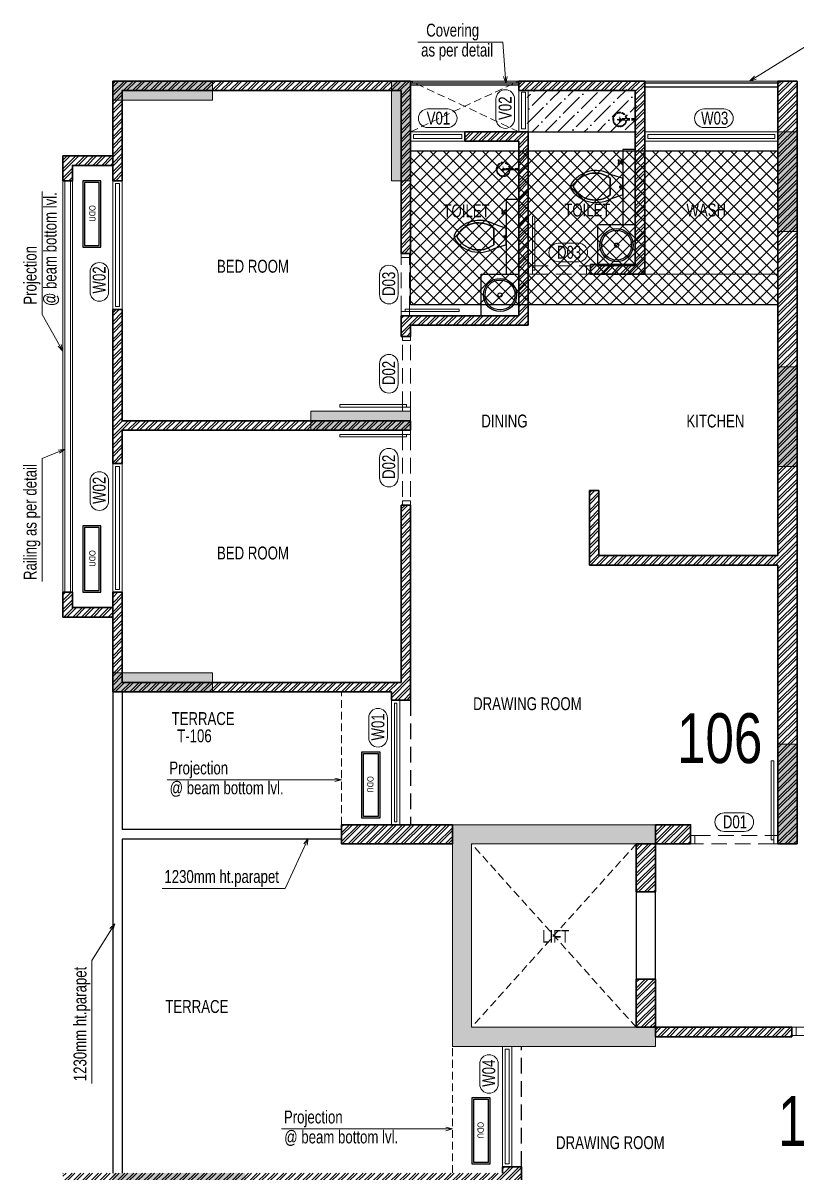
# Model space of a CAD drawing. Header units: inches. Extents: x 853900 to 962947, y 469960 to 560972.
# Drawn here: x 856192 to 865501, y 547128 to 560972 of the extents above; entities that cross this region are included whole.
import ezdxf
from ezdxf.enums import TextEntityAlignment as Align

# ---------------------------------------------------------------- set-up
doc = ezdxf.new("R2010")
doc.units = ezdxf.units.IN
doc.header["$LTSCALE"] = 750
doc.linetypes.add('HIDDEN', pattern=[0.375, 0.25, -0.125])
doc.linetypes.add('HIDDEN2', pattern=[0.1875, 0.125, -0.0625])
doc.layers.get('0').update_dxf_attribs({"color": 8})
for name, color, linetype in [('a-Text-Room-HM', 8, 'Continuous'), ('ELE-02-MSA', 8, 'Continuous'), ('HATCH-SUNK 300MM-MSA', 253, 'Continuous'), ('P.FIXTURE', 8, 'Continuous'), ('R.C.C HATCH-MSA', 253, 'Continuous')]:
    doc.layers.add(name, color=color, linetype=linetype)
for name, color, linetype, lineweight in [('COLUMN', 8, 'Continuous', 13), ('DOOR NO-MSA', 8, 'Continuous', 9), ('DOOR-MSA', 8, 'Continuous', 13), ('DOTTED LINE-MSA', 8, 'HIDDEN2', 13), ('ELE-01-MSA', 8, 'Continuous', 30), ('ELE-03-MSA', 8, 'Continuous', 18), ('ELE-04-MSA', 8, 'Continuous', 15), ('TEXT DETAIL-MSA', 8, 'Continuous', 13), ('TEXT ROOM NAME-MSA', 8, 'Continuous', 13), ('WALL HATCH-MSA', 253, 'Continuous', 9), ('WALL-MSA', 8, 'Continuous', 30), ('WINDOE NO-MAS', 8, 'Continuous', 9), ('WINDOW-MSA', 8, 'Continuous', 13)]:
    doc.layers.add(name, color=color, linetype=linetype, lineweight=lineweight)
doc.styles.add('125', font='swisscl.ttf', dxfattribs={"height": 125})
doc.styles.add('ARIAL', font='swisscl.ttf')
doc.styles.add('Arial Narrow', font='swisscl.ttf', dxfattribs={"height": 150})
doc.styles.add('Arial-Reg', font='swisscl.ttf', dxfattribs={"height": 155})
doc.styles.add('Arial-Reg+0.8Sc', font='swisscl.ttf')
doc.styles.add('MtXpl_Swis721_LtCn_B', font='swisscl.ttf')
doc.dimstyles.new('100 K.T', dxfattribs={"dimtxt": 360, "dimasz": 80, "dimexe": 0.18, "dimexo": 0.0625, "dimgap": 1, "dimtad": 1, "dimdec": 0, "dimzin": 0, "dimdsep": 46, "dimtxsty": 'ARIAL', "dimblk": 'DOT', "dimcen": 0.09, "dimse1": 1, "dimse2": 1, "dimclrd": 50, "dimclrt": 256, "dimadec": 0, "dimazin": 0, "dimtfac": 1, "dimtdec": 0, "dimtofl": 0, "dimtmove": 1, "dimatfit": 0, "dimfxl": 1, "dimtolj": 1, "dimtzin": 0, "dimlwd": -1, "dimarcsym": 0})
pattern_1 = [(45, (-826309.495, -504339.46), (-53.0330086, 53.0330086), []), (45, (-826274.14, -504339.46), (-53.0330086, 53.0330086), [])]

# ---------------------------------------------------------------- blocks, each defined once
blk = doc.blocks.new('A$C59c041b7')
at = {"layer": 'HATCH-SUNK 300MM-MSA', "transparency": 33554559}
h = blk.add_hatch(dxfattribs=at)
h.set_pattern_fill('ANSI36', color=256, scale=35)
h.set_pattern_definition([(45, (-826309.5, -563203.96), (58.932931, 216.087413), [277.8125, -55.5625, 0, -55.5625])])
h.paths.add_polyline_path([(4983, -610), (6300, -610), (6300, -100), (4983, -100)])
h = blk.add_hatch(dxfattribs=at)
h.set_pattern_fill('ANSI37', color=256, scale=35)
h.paths.add_polyline_path([(8000, -2695), (3583, -2695), (3583, -840), (8000, -840)])
blk.add_line((4983, -610), (6300, -610), dxfattribs=at)
blk.add_lwpolyline([(8000, -2695), (3583, -2695), (3583, -840), (8000, -840)], close=True, dxfattribs=at)
blk = doc.blocks.new('A$C16cd5f5f')
at = {"layer": 'WINDOW-MSA', "ltscale": 5000}
for points in [[(50, 50), (50, 850), (80, 850), (80, 50)], [(0, 0), (50, 0), (50, 100), (0, 100)], [(900, 0), (850, 0), (850, 100), (900, 100)]]:
    blk.add_lwpolyline(points, close=True, dxfattribs=at)
at = {"layer": 'WINDOW-MSA', "linetype": 'HIDDEN', "elevation": 0}
blk.add_lwpolyline([(50, 100), (850, 100)], dxfattribs=at)
at = {"layer": 'WINDOW-MSA', "linetype": 'HIDDEN'}
blk.add_lwpolyline([(50, 0), (850, 0)], dxfattribs=at)
blk = doc.blocks.new('A$Ca69f7aba')
at = {"layer": 'WINDOW-MSA', "ltscale": 5000}
for points in [[(-750, 0), (-700, 0), (-700, -100), (-750, -100)], [(0, 0), (-50, 0), (-50, -100), (0, -100)], [(-50, -50), (-50, -700), (-80, -700), (-80, -50)]]:
    blk.add_lwpolyline(points, close=True, dxfattribs=at)
at = {"layer": 'WINDOW-MSA', "linetype": 'HIDDEN'}
blk.add_lwpolyline([(-50, 0), (-700, 0)], dxfattribs=at)
at = {"layer": 'WINDOW-MSA', "linetype": 'HIDDEN', "elevation": 0}
blk.add_lwpolyline([(-50, -100), (-700, -100)], dxfattribs=at)
blk = doc.blocks.new('A$C0454f6c0')
at = {"layer": 'WINDOW-MSA', "ltscale": 5000}
for points in [[(0, 1050), (0, 1000), (-100, 1000), (-100, 1050)], [(0, 0), (0, 50), (-100, 50), (-100, 0)]]:
    blk.add_lwpolyline(points, close=True, dxfattribs=at)
at = {"layer": 'WINDOW-MSA', "linetype": 'HIDDEN'}
for points in [[(-100, 1000), (-100, 50)], [(0, 50), (0, 1000)]]:
    blk.add_lwpolyline(points, dxfattribs=at)
at = {"layer": 'WINDOW-MSA', "ltscale": 5000, "elevation": 0}
blk.add_lwpolyline([(-50, 50), (-1000, 50), (-1000, 80), (-50, 80)], close=True, dxfattribs=at)
blk = doc.blocks.new('A$Cbea8c011')
at = {"layer": 'ELE-02-MSA', "elevation": 0}
for points in [[(400, -108), (-400, -108), (-400, 108), (400, 108)], [(380, -88), (-380, -88), (-380, 88), (380, 88)]]:
    blk.add_lwpolyline(points, close=True, dxfattribs=at)
at = {"layer": 'TEXT DETAIL-MSA', "style": 'Arial Narrow'}
blk.add_text('ODU', height=75, dxfattribs=at).set_placement((-106, -42, 0))
blk = doc.blocks.new('SHOWE')
at = {"linetype": 'HIDDEN', "ltscale": 0.2}
for p, q in [((3964261, -1171718), (3964261, -1171675)), ((3964261, -1171675), (3964263, -1171675)), ((3964261, -1171718), (3964263, -1171718)), ((3964264, -1171676), (3964264, -1171716)), ((3964269, -1171681), (3964269, -1171696)), ((3964269, -1171689), (3964438, -1171689)), ((3964269, -1171712), (3964269, -1171696)), ((3964269, -1171704), (3964438, -1171704)), ((3964479, -1171696), (3964416, -1171696)), ((3964447, -1171665), (3964447, -1171728))]:
    blk.add_line(p, q, dxfattribs=at)
for radius in [12.5, 10.6]:
    blk.add_circle((3964447, -1171696), radius, dxfattribs=at)
for centre, radius, start, end in [((3964262, -1171676), 1.76, 358.0282, 62.0821), ((3964262, -1171716), 1.76, 297.9179, 1.9718), ((3964260, -1171685), 10.1, 28.3436, 64.2104), ((3964260, -1171707), 10.1, 295.7896, 331.6564), ((3964447, -1171696), 84.1, 185.2383, 174.7617), ((3964447, -1171696), 81.4, 185.4105, 174.5895), ((3964447, -1171696), 78, 185.6496, 174.3504)]:
    blk.add_arc(centre, radius, start, end, dxfattribs=at)
blk = doc.blocks.new('t4tgg34')
for points in [[(375405, -62759), (375391, -62745), (375391, -62738), (375371, -62738), (375371, -62720), (375391, -62720), (375391, -62713), (375405, -62699), (375405, -62635), (375255, -62585, 0.412342), (374785, -62709, 0.132891), (374785, -62761, 0.412336), (375255, -62885), (375405, -62835)], [(375255, -62835, -0.475238), (374809, -62735, -0.475243), (375255, -62635)]]:
    blk.add_lwpolyline(points, format="xyb", close=True)
blk.add_lwpolyline([(375255, -62835), (375255, -62635, 0.475243), (374809, -62735, 0.475238), (375255, -62835, 0.489246)], format="xyb")
blk.add_lwpolyline([(375405, -62635), (375405, -62699), (375391, -62713), (375391, -62720), (375371, -62720), (375371, -62738), (375391, -62738), (375391, -62745), (375405, -62759), (375405, -62699), (375405, -62835)])
blk = doc.blocks.new('9')
at = {"linetype": 'Continuous'}
for p, q in [((709870, -390415), (709870, -390434)), ((709876, -390434), (709870, -390434)), ((709876, -390415), (709876, -390434))]:
    blk.add_line(p, q, dxfattribs=at)
for points in [[(709876, -390396), (709876, -390377), (709870, -390377), (709870, -390396)], [(709895, -390396), (709920, -390370), (709920, -390440), (709895, -390415)]]:
    blk.add_lwpolyline(points, dxfattribs=at)
blk.add_lwpolyline([(709895, -390415), (709870, -390415), (709870, -390396), (709895, -390396)], close=True, dxfattribs=at)
blk = doc.blocks.new('Win-Tag-03')
blk.add_lwpolyline([(-130, 120), (130, 120, -0.414214), (250, 0), (250, 0, -0.414214), (130, -120), (-130, -120, -0.414214), (-250, 0), (-250, 0, -0.414214)], format="xyb", close=True)
blk = doc.blocks.new('_Dot')
at = {"linetype": 'ByBlock', "lineweight": -2}
blk.add_line((-0.5, 0), (-1, 0), dxfattribs=at)
at = {"linetype": 'ByBlock', "const_width": 0.5}
blk.add_lwpolyline([(-0.25, 0, 1), (0.25, 0, 1)], format="xyb", close=True, dxfattribs=at)
blk = doc.blocks.new('BLOCK-G & H TYPICAL COLOUMN')
at = {"layer": 'R.C.C HATCH-MSA'}
h = blk.add_hatch(color=256, dxfattribs=at)
h.dxf.hatch_style = 1
h.paths.add_polyline_path([(172697.62, -104207.75), (172688.57, -104207.75), (172688.57, -104255), (172697.62, -104255)])
h.paths.add_polyline_path([(172327.12, -104207.75), (172336.18, -104207.75), (172336.18, -104255), (172327.12, -104255)])
h.paths.add_polyline_path([(172819.88, -104207.75), (172819.88, -104216.81), (172867.12, -104216.81), (172867.12, -104207.75)])
h.paths.add_polyline_path([(172204.87, -104207.75), (172204.87, -104216.81), (172157.62, -104216.81), (172157.62, -104207.75)])
h.paths.add_polyline_path([(172561.18, -104240.06), (172552.12, -104240.06), (172552.12, -104287.31), (172561.18, -104287.31)])
h.paths.add_polyline_path([(172463.57, -104240.06), (172472.62, -104240.06), (172472.62, -104287.31), (172463.57, -104287.31)])
h.paths.add_polyline_path([(172177.87, -104422.2), (172177.87, -104431.25), (172130.62, -104431.25), (172130.62, -104422.2)])
h.paths.add_polyline_path([(172894.12, -104422.2), (172894.12, -104431.25), (172846.88, -104431.25), (172846.88, -104422.2)])
h.paths.add_polyline_path([(172336.12, -104486.75), (172336.12, -104495.81), (172288.87, -104495.81), (172288.87, -104486.75)])
h.paths.add_polyline_path([(172202.62, -104543.75), (172202.62, -104552.81), (172155.37, -104552.81), (172155.37, -104543.75)])
h.paths.add_polyline_path([(172822.13, -104543.75), (172822.13, -104552.81), (172869.37, -104552.81), (172869.37, -104543.75)])
h.paths.add_polyline_path([(172516.9, -104495.81), (172507.85, -104495.81), (172507.85, -104448.56), (172516.9, -104448.56)])
h.paths.add_polyline_path([(172697.62, -104104.25), (172688.57, -104104.25), (172688.57, -104057.01), (172697.62, -104057.01)])
h.paths.add_polyline_path([(172327.12, -104104.25), (172336.18, -104104.25), (172336.18, -104057.01), (172327.12, -104057.01)])
h.paths.add_polyline_path([(172819.88, -104104.25), (172819.88, -104095.2), (172867.12, -104095.2), (172867.12, -104104.25)])
h.paths.add_polyline_path([(172204.87, -104104.25), (172204.87, -104095.2), (172157.62, -104095.2), (172157.62, -104104.25)])
h.paths.add_polyline_path([(172561.18, -104071.94), (172552.12, -104071.94), (172552.12, -104024.7), (172561.18, -104024.7)])
h.paths.add_polyline_path([(172463.57, -104071.94), (172472.62, -104071.94), (172472.62, -104024.7), (172463.57, -104024.7)])
h.paths.add_polyline_path([(172177.87, -103889.81), (172177.87, -103880.75), (172130.62, -103880.75), (172130.62, -103889.81)])
h.paths.add_polyline_path([(172894.12, -103889.81), (172894.12, -103880.75), (172846.88, -103880.75), (172846.88, -103889.81)])
h.paths.add_polyline_path([(172336.12, -103825.25), (172336.12, -103816.2), (172288.87, -103816.2), (172288.87, -103825.25)])
h.paths.add_polyline_path([(172202.62, -103768.25), (172202.62, -103759.2), (172155.37, -103759.2), (172155.37, -103768.25)])
h.paths.add_polyline_path([(172822.13, -103768.25), (172822.13, -103759.2), (172869.37, -103759.2), (172869.37, -103768.25)])
h.paths.add_polyline_path([(172516.9, -103816.2), (172507.85, -103816.2), (172507.85, -103863.44), (172516.9, -103863.44)])
h.paths.add_polyline_path([(172548.37, -103699.31), (172548.37, -103690.25), (172595.62, -103690.25), (172595.62, -103699.31)])
h.paths.add_polyline_path([(172476.37, -103699.31), (172476.37, -103690.25), (172429.13, -103690.25), (172429.13, -103699.31)])
h.paths.add_polyline_path([(172726.82, -103612.31), (172726.82, -103603.25), (172774.06, -103603.25), (172774.06, -103612.31)])
h.paths.add_polyline_path([(172297.93, -103612.31), (172297.93, -103603.25), (172250.69, -103603.25), (172250.69, -103612.31)])
h.paths.add_polyline_path([(172920.37, -103523.81), (172920.37, -103514.75), (172857.56, -103514.75), (172857.56, -103523.81)])
h.paths.add_polyline_path([(172104.37, -103523.81), (172104.37, -103514.75), (172167.19, -103514.75), (172167.19, -103523.81)])
h.paths.add_polyline_path([(172476.37, -103492.94), (172467.32, -103492.94), (172467.32, -103445.7), (172476.37, -103445.7)])
h.paths.add_polyline_path([(172548.37, -103492.94), (172557.43, -103492.94), (172557.43, -103445.7), (172548.37, -103445.7)])
h.paths.add_polyline_path([(172663.43, -103454.75), (172759.5, -103454.75), (172759.5, -103349.7), (172663.43, -103349.7), (172663.43, -103358.75), (172750.44, -103358.75), (172750.44, -103445.7), (172663.43, -103445.7)])
h.paths.add_polyline_path([(172361.32, -103454.75), (172265.25, -103454.75), (172265.25, -103349.7), (172361.32, -103349.7), (172361.32, -103358.75), (172274.31, -103358.75), (172274.31, -103445.7), (172361.32, -103445.7)])
h.paths.add_polyline_path([(172428.37, -103358.75), (172419.32, -103358.75), (172419.32, -103311.51), (172428.37, -103311.51)])
h.paths.add_polyline_path([(172428.37, -103132.74), (172419.32, -103132.74), (172419.32, -103179.99), (172428.37, -103179.99)])
h.paths.add_polyline_path([(172151.62, -103286.75), (172151.62, -103277.7), (172104.37, -103277.7), (172104.37, -103286.75)])
h.paths.add_polyline_path([(172245.43, -103162.74), (172245.43, -103153.68), (172198.19, -103153.68), (172198.19, -103162.74)])
h.paths.add_polyline_path([(172428.37, -103021.25), (172419.32, -103021.25), (172419.32, -103068.5), (172428.37, -103068.5)])
h.paths.add_polyline_path([(172245.43, -102997.25), (172236.37, -102997.25), (172236.37, -103044.5), (172245.43, -103044.5)])
h.paths.add_polyline_path([(172104.37, -102997.25), (172104.37, -103006.31), (172151.62, -103006.31), (172151.62, -102997.25)])
h.paths.add_polyline_path([(172596.37, -103358.75), (172605.43, -103358.75), (172605.43, -103311.51), (172596.37, -103311.51)])
h.paths.add_polyline_path([(172596.37, -103132.74), (172605.43, -103132.74), (172605.43, -103179.99), (172596.37, -103179.99)])
h.paths.add_polyline_path([(172873.13, -103286.75), (172873.13, -103277.7), (172920.37, -103277.7), (172920.37, -103286.75)])
h.paths.add_polyline_path([(172779.32, -103162.74), (172779.32, -103153.68), (172826.56, -103153.68), (172826.56, -103162.74)])
h.paths.add_polyline_path([(172596.37, -103021.25), (172605.43, -103021.25), (172605.43, -103068.5), (172596.37, -103068.5)])
h.paths.add_polyline_path([(172779.32, -102997.25), (172788.37, -102997.25), (172788.37, -103044.5), (172779.32, -103044.5)])
h.paths.add_polyline_path([(172920.37, -102997.25), (172920.37, -103006.31), (172873.13, -103006.31), (172873.13, -102997.25)])
h.paths.add_polyline_path([(172548.37, -104612.7), (172548.37, -104621.75), (172595.62, -104621.75), (172595.62, -104612.7)])
h.paths.add_polyline_path([(172476.37, -104612.7), (172476.37, -104621.75), (172429.13, -104621.75), (172429.13, -104612.7)])
h.paths.add_polyline_path([(172297.93, -104699.7), (172297.93, -104708.75), (172250.69, -104708.75), (172250.69, -104699.7)])
h.paths.add_polyline_path([(172104.37, -104788.2), (172104.37, -104797.25), (172167.19, -104797.25), (172167.19, -104788.2)])
h.paths.add_polyline_path([(172726.82, -104699.7), (172726.82, -104708.75), (172774.06, -104708.75), (172774.06, -104699.7)])
h.paths.add_polyline_path([(172920.37, -104788.2), (172920.37, -104797.25), (172857.56, -104797.25), (172857.56, -104788.2)])
h.paths.add_polyline_path([(172476.37, -104819.06), (172467.32, -104819.06), (172467.32, -104866.31), (172476.37, -104866.31)])
h.paths.add_polyline_path([(172548.37, -104819.06), (172557.43, -104819.06), (172557.43, -104866.31), (172548.37, -104866.31)])
h.paths.add_polyline_path([(172663.43, -104857.25), (172759.5, -104857.25), (172759.5, -104962.31), (172663.43, -104962.31), (172663.43, -104953.25), (172750.44, -104953.25), (172750.44, -104866.31), (172663.43, -104866.31)])
h.paths.add_polyline_path([(172361.32, -104857.25), (172265.25, -104857.25), (172265.25, -104962.31), (172361.32, -104962.31), (172361.32, -104953.25), (172274.31, -104953.25), (172274.31, -104866.31), (172361.32, -104866.31)])
h.paths.add_polyline_path([(172428.37, -104953.25), (172419.32, -104953.25), (172419.32, -105000.5), (172428.37, -105000.5)])
h.paths.add_polyline_path([(172428.37, -105178.31), (172419.32, -105178.31), (172419.32, -105131.06), (172428.37, -105131.06)])
h.paths.add_polyline_path([(172151.62, -105025.25), (172151.62, -105034.31), (172104.37, -105034.31), (172104.37, -105025.25)])
h.paths.add_polyline_path([(172245.43, -105072.5), (172236.37, -105072.5), (172236.37, -105025.25), (172245.43, -105025.25)])
h.paths.add_polyline_path([(172428.37, -105290.75), (172419.32, -105290.75), (172419.32, -105243.51), (172428.37, -105243.51)])
h.paths.add_polyline_path([(172245.43, -105314.75), (172236.37, -105314.75), (172236.37, -105267.51), (172245.43, -105267.51)])
h.paths.add_polyline_path([(172104.37, -105277.35), (172113.43, -105277.35), (172113.43, -105314.75), (172104.37, -105314.75)])
h.paths.add_polyline_path([(172596.37, -104953.25), (172605.43, -104953.25), (172605.43, -105000.5), (172596.37, -105000.5)])
h.paths.add_polyline_path([(172596.37, -105178.31), (172605.43, -105178.31), (172605.43, -105131.06), (172596.37, -105131.06)])
h.paths.add_polyline_path([(172873.13, -105025.25), (172873.13, -105034.31), (172920.37, -105034.31), (172920.37, -105025.25)])
h.paths.add_polyline_path([(172788.37, -105025.25), (172779.32, -105025.25), (172779.32, -105072.5), (172788.37, -105072.5)])
h.paths.add_polyline_path([(172596.37, -105290.75), (172605.43, -105290.75), (172605.43, -105243.51), (172596.37, -105243.51)])
h.paths.add_polyline_path([(172779.32, -105314.75), (172788.37, -105314.75), (172788.37, -105267.51), (172779.32, -105267.51)])
h.paths.add_polyline_path([(172911.32, -105314.75), (172920.37, -105314.75), (172920.37, -105277.35), (172911.32, -105277.35)])
h.paths.add_polyline_path([(172688.63, -104486.75), (172688.63, -104495.81), (172735.87, -104495.81), (172735.87, -104486.75)])
h.paths.add_polyline_path([(172688.63, -103825.25), (172688.63, -103816.2), (172735.87, -103816.2), (172735.87, -103825.25)])
at = {"layer": 'COLUMN'}
for points in [[(172104.37, -102997.25), (172104.37, -103006.31), (172151.62, -103006.31), (172151.62, -102997.25)], [(172245.43, -102997.25), (172236.37, -102997.25), (172236.37, -103044.5), (172245.43, -103044.5)], [(172428.37, -103021.25), (172419.32, -103021.25), (172419.32, -103068.5), (172428.37, -103068.5)], [(172428.37, -103132.74), (172419.32, -103132.74), (172419.32, -103179.99), (172428.37, -103179.99)], [(172245.43, -103162.74), (172245.43, -103153.68), (172198.19, -103153.68), (172198.19, -103162.74)], [(172151.62, -103286.75), (172151.62, -103277.7), (172104.37, -103277.7), (172104.37, -103286.75)], [(172428.37, -103358.75), (172419.32, -103358.75), (172419.32, -103311.51), (172428.37, -103311.51)], [(172361.32, -103454.75), (172265.25, -103454.75), (172265.25, -103349.7), (172361.32, -103349.7), (172361.32, -103358.75), (172274.31, -103358.75), (172274.31, -103445.7), (172361.32, -103445.7)]]:
    blk.add_lwpolyline(points, close=True, dxfattribs=at)
blk = doc.blocks.new('A$C725dc162')
at = {"layer": 'a-Text-Room-HM', "style": 'Arial-Reg'}
for s, p in [('106', (-5940, -8210)), ('105', (-4725, -12819))]:
    blk.add_text(s, height=600, dxfattribs=at).set_placement(p)
blk = doc.blocks.new('A$Ca663e582')
at = {"layer": 'WALL HATCH-MSA'}
h = blk.add_hatch(dxfattribs=at)
h.set_pattern_fill('ANSI32', color=256, scale=200)
h.set_pattern_definition(pattern_1)
h.paths.add_polyline_path([(3468, 56790), (3583, 56790), (3583, 58865), (0, 58865), (0, 57665), (115, 57665), (115, 58750), (3468, 58750)])
h = blk.add_hatch(dxfattribs=at)
h.set_pattern_fill('ANSI32', color=256, scale=200)
h.set_pattern_definition([(45, (-826294.495, -504339.46), (-53.0330086, 53.0330086), []), (45, (-826259.14, -504339.46), (-53.0330086, 53.0330086), [])])
h.paths.add_polyline_path([(6285, 56655), (5748, 56655), (5748, 56540), (6400, 56540), (6400, 58865), (4883, 58865), (4883, 58750), (6285, 58750)])
h = blk.add_hatch(dxfattribs=at)
h.set_pattern_fill('ANSI32', color=256, scale=200)
h.set_pattern_definition([(45, (6832.65, 49800.075), (-53.033, 53.033), []), (45, (6868.004, 49800.075), (-53.033, 53.033), [])])
h.paths.add_polyline_path([(6526, 49912), (6526, 49682), (6950, 49682), (6950, 49912)])
h.paths.add_polyline_path([(8000, 49682), (8230, 49682), (8230, 58865), (8000, 58865), (8000, 53152), (5848, 53152), (5848, 53937), (5733, 53937), (5733, 53037), (8000, 53037)])
h = blk.add_hatch(dxfattribs=at)
h.set_pattern_fill('ANSI32', color=256, scale=200)
h.set_pattern_definition(pattern_1)
h.paths.add_polyline_path([(4233, 58255), (4233, 58140), (4883, 58140), (4883, 56040), (3468, 56040), (3468, 55791), (3583, 55791), (3583, 55925), (4998, 55925), (4998, 58255)])
h = blk.add_hatch(dxfattribs=at)
h.set_pattern_fill('ANSI32', color=256, scale=200)
h.set_pattern_definition(pattern_1)
h.paths.add_polyline_path([(0, 57850), (0, 57965), (-600, 57965), (-600, 57665), (-485, 57665), (-485, 57850)])
h = blk.add_hatch(dxfattribs=at)
h.set_pattern_fill('ANSI32', color=256, scale=200)
h.set_pattern_definition(pattern_1)
h.paths.add_polyline_path([(115, 54776), (115, 56115), (0, 56115), (0, 54261), (115, 54261), (115, 54661), (3583, 54661), (3583, 54776)])
h = blk.add_hatch(dxfattribs=at)
h.set_pattern_fill('ANSI32', color=256, scale=200)
h.set_pattern_definition([(45, (3493.73, 49803.88), (-53.033, 53.033), []), (45, (3529.09, 49803.88), (-53.033, 53.033), [])])
h.paths.add_polyline_path([(2753, 49912), (2753, 49682), (4086, 49682), (4086, 49912)])
h.paths.add_polyline_path([(3353, 51511), (3353, 51412), (3583, 51412), (3583, 53761), (3468, 53761), (3468, 51626), (115, 51626), (115, 52711), (0, 52711), (0, 51511)])
h = blk.add_hatch(dxfattribs=at)
h.set_pattern_fill('ANSI32', color=256, scale=200)
h.set_pattern_definition(pattern_1)
h.paths.add_polyline_path([(-485, 52526), (-485, 52711), (-600, 52711), (-600, 52411), (0, 52411), (0, 52526)])
h = blk.add_hatch(dxfattribs=at)
h.set_pattern_fill('ANSI32', color=256, scale=200)
h.set_pattern_definition(pattern_1)
h.paths.add_polyline_path([(6526, 49682), (6296, 49682), (6296, 49103), (6526, 49103)])
h = blk.add_hatch(dxfattribs=at)
h.set_pattern_fill('ANSI32', color=256, scale=200)
h.set_pattern_definition(pattern_1)
h.paths.add_polyline_path([(6526, 47474), (6526, 48053), (6296, 48053), (6296, 47474)])
h = blk.add_hatch(dxfattribs=at)
h.set_pattern_fill('ANSI32', color=256, scale=200)
h.set_pattern_definition([(45, (7457.356, 47403.3), (-53.033, 53.033), []), (45, (7492.71, 47403.3), (-53.033, 53.033), [])])
h.paths.add_polyline_path([(6526, 47474), (6526, 47359), (8169, 47359), (8169, 47474)], flags=17)
h.paths.add_polyline_path([(5816, 41262), (5816, 41147), (8419, 41147), (8419, 38063), (5886, 38063), (5886, 37948), (9198, 37948), (9198, 38063), (8534, 38063), (8534, 41032), (9449, 41032), (9449, 42662), (8459, 42662), (8459, 43159), (9449, 43159), (9449, 43274), (8459, 43274), (8459, 44024), (9449, 44024), (9449, 47474), (9219, 47474), (9219, 47359), (9334, 47359), (9334, 44139), (7086, 44139), (7086, 42012), (7201, 42012), (7201, 42547), (7694, 42547), (7694, 42662), (7201, 42662), (7201, 44024), (8344, 44024), (8344, 42547), (9334, 42547), (9334, 41262)])
h = blk.add_hatch(dxfattribs=at)
h.set_pattern_fill('ANSI32', color=256, scale=200)
h.set_pattern_definition(pattern_1)
h.paths.add_polyline_path([(115, 45605), (4801, 45605), (4801, 44920), (4916, 44920), (4916, 45794), (4686, 45794), (4686, 45720), (-600, 45720), (-600, 45490), (0, 45490), (0, 45290), (115, 45290)])
at = {"layer": 'DOTTED LINE-MSA'}
for p, q in [((4883, 58255), (3583, 58865)), ((3583, 58255), (4883, 58865)), ((2753, 49912), (2753, 51511)), ((6296, 49682), (4316, 47474)), ((6296, 47474), (4316, 49682)), ((4086, 45721), (4086, 47244))]:
    blk.add_line(p, q, dxfattribs=at)
at = {"layer": 'ELE-01-MSA', "lineweight": 0}
for p, q in [((-575, 57665), (-575, 52711)), ((-510, 57665), (-510, 52711))]:
    blk.add_line(p, q, dxfattribs=at)
at = {"layer": 'ELE-02-MSA'}
for p, q in [((4883, 58840), (3583, 58840)), ((8000, 58840), (6400, 58840)), ((4883, 58815), (3583, 58815)), ((8000, 58790), (6400, 58790)), ((0, 51511), (0, 45720)), ((115, 51511), (115, 49855)), ((2753, 49855), (115, 49855)), ((115, 49740), (115, 45720)), ((2753, 49740), (115, 49740)), ((6296, 49103), (6296, 48053)), ((6526, 48053), (6526, 49103))]:
    blk.add_line(p, q, dxfattribs=at)
at = {"layer": 'ELE-02-MSA', "linetype": 'HIDDEN'}
for p, q in [((3583, 51412), (3583, 49912)), ((4916, 45794), (4916, 47244))]:
    blk.add_line(p, q, dxfattribs=at)
at = {"layer": 'ELE-03-MSA', "lineweight": 0}
for p, q in [((-600, 57665), (-600, 52711)), ((-485, 57665), (-485, 52711))]:
    blk.add_line(p, q, dxfattribs=at)
at = {"layer": 'ELE-03-MSA'}
blk.add_line((6400, 56540), (8000, 56540), dxfattribs=at)
at = {"layer": 'ELE-04-MSA'}
for p, q in [((4883, 58865), (3583, 58865)), ((8000, 58865), (6400, 58865))]:
    blk.add_line(p, q, dxfattribs=at)
at = {"layer": 'P.FIXTURE'}
for points in [[(6135, 58040), (6135, 57140), (6285, 57140), (6285, 58040)], [(4733, 57440), (4733, 56540), (4883, 56540), (4883, 57440)], [(5835, 57140), (6285, 57140), (6285, 56640), (5835, 56640)], [(4433, 56540), (4883, 56540), (4883, 56040), (4433, 56040)]]:
    blk.add_lwpolyline(points, close=True, dxfattribs=at)
for centre, radius in [((6060, 56890), 200), ((6060, 56890), 180), ((6060, 56890), 25), ((4658, 56290), 200), ((4658, 56290), 180), ((4658, 56290), 25)]:
    blk.add_circle(centre, radius, dxfattribs=at)
at = {"layer": 'WALL-MSA'}
for p, q in [((3583, 58865), (0, 58865)), ((3583, 56790, 0), (3583, 58865)), ((6400, 58865), (4883, 58865)), ((4883, 58750), (4883, 58865)), ((6400, 58865), (6400, 56540)), ((8000, 58865), (8000, 53152)), ((8000, 58865), (8230, 58865)), ((8230, 58865), (8230, 49682)), ((3468, 58750), (115, 58750)), ((3468, 56790, 0), (3468, 58750)), ((6285, 58750), (4883, 58750)), ((6285, 58750), (6285, 56655)), ((4998, 58255), (4233, 58255)), ((4233, 58140), (4233, 58255)), ((4998, 55925), (4998, 58255)), ((4883, 58140), (4233, 58140)), ((4883, 56040), (4883, 58140)), ((3583, 56790, 0), (3468, 56790, 0)), ((6285, 56655), (5748, 56655)), ((5748, 56540), (5748, 56655)), ((6400, 56540), (5748, 56540)), ((4883, 56040), (3468, 56040)), ((3468, 55791, 0), (3468, 56040)), ((3468, 55791, 0), (3583, 55791, 0)), ((4998, 55925), (3583, 55925)), ((3583, 55791, 0), (3583, 55925)), ((115, 54776), (3583, 54776)), ((3583, 54661), (3583, 54776)), ((115, 54661), (3583, 54661)), ((5848, 53937), (5733, 53937)), ((5733, 53937), (5733, 53037)), ((5848, 53937), (5848, 53152)), ((3468, 53761, 0), (3583, 53761)), ((3468, 51626, 0), (3468, 53761, 0)), ((3583, 51412), (3583, 53761)), ((8000, 53037), (5733, 53037)), ((8000, 53152), (5848, 53152)), ((8000, 53037), (8000, 49682)), ((0, 51511), (3353, 51511)), ((115, 51626), (3468, 51626, 0)), ((8000, 49682), (8230, 49682)), ((8169, 47474), (6526, 47474)), ((6526, 47474), (6526, 47359)), ((8169, 47359), (6526, 47359)), ((8169, 47359), (8169, 47474)), ((4916, 45794), (4916, 44920))]:
    blk.add_line(p, q, dxfattribs=at)
at = {"layer": 'WALL-MSA', "linetype": 'ByBlock'}
for p, q in [((0, 58865), (0, 57665)), ((115, 58750), (115, 57665)), ((115, 57665), (0, 57665)), ((0, 56115), (0, 54261)), ((115, 56115), (0, 56115)), ((115, 56115), (115, 54776)), ((115, 54661), (115, 54261)), ((115, 54261), (0, 54261)), ((0, 52711), (0, 51511)), ((115, 52711), (0, 52711)), ((115, 52711), (115, 51626)), ((3353, 51511), (3353, 51412)), ((3353, 51412), (3583, 51412))]:
    blk.add_line(p, q, dxfattribs=at)
for points in [[(-600, 57965), (-600, 57665), (-485, 57665), (-485, 57850), (0, 57850), (0, 57965)], [(-600, 52411), (-600, 52711), (-485, 52711), (-485, 52526), (0, 52526), (0, 52411)]]:
    blk.add_lwpolyline(points, close=True, dxfattribs=at)
at = {"layer": 'WALL-MSA'}
for points in [[(4086, 49912), (2753, 49912), (2753, 49682), (4086, 49682)], [(6526, 47474), (6526, 48053), (6296, 48053), (6296, 47474)]]:
    blk.add_lwpolyline(points, close=True, dxfattribs=at)
for points in [[(6526, 49912), (6526, 49103), (6296, 49103), (6296, 49682), (6950, 49682)], [(6950, 49682), (6950, 49912), (6526, 49912)], [(4916, 45794), (4686, 45794), (4686, 45720)]]:
    blk.add_lwpolyline(points, dxfattribs=at)
at = {"layer": 'WINDOW-MSA'}
for p, q in [((4883, 58750), (4883, 58255)), ((4998, 58255), (4998, 58750)), ((4233, 58255), (3583, 58255)), ((6400, 58255), (6400, 58140)), ((6400, 58255), (8000, 58255)), ((4233, 58140), (3583, 58140)), ((6400, 58140), (8000, 58140)), ((0, 56115), (0, 57665)), ((115, 57665), (115, 56115)), ((0, 54261), (0, 52711)), ((115, 52711), (115, 54261)), ((3353, 51412), (3353, 49912)), ((3453, 51412), (3453, 49912)), ((4686, 45794), (4686, 47244)), ((4801, 45794), (4801, 47244))]:
    blk.add_line(p, q, dxfattribs=at)
for points in [[(4918, 58290), (4918, 58730), (4963, 58730), (4963, 58290)], [(3618, 58175), (3618, 58220), (4198, 58220), (4198, 58175)], [(6435, 58175), (6435, 58220), (7965, 58220), (7965, 58175)], [(80, 56150), (80, 57630), (35, 57630), (35, 56150)], [(80, 54226), (80, 52746), (35, 52746), (35, 54226)], [(3388, 49947), (3388, 51377), (3418, 51377), (3418, 49947)], [(4766, 47209), (4766, 45829), (4721, 45829), (4721, 47209)]]:
    blk.add_lwpolyline(points, close=True, dxfattribs=at)
at = {"xscale": -1, "rotation": 90}
for p in [(-250, 57265, 0), (-250, 53111, 0)]:
    blk.add_blockref('A$Cbea8c011', p, dxfattribs=at)
for p, rotation in [((3103, 50391), 270), ((4429, 46228, 0), 270.0000000000001)]:
    blk.add_blockref('A$Cbea8c011', p, dxfattribs=dict(rotation=rotation))
at = {"layer": 'COLUMN', "xscale": 25.4, "yscale": 25.4, "zscale": 25.4}
blk.add_blockref('BLOCK-G & H TYPICAL COLOUMN', (-4371451, 2674995), dxfattribs=at)
at = {"layer": 'DOOR NO-MSA', "xscale": 0.9300595238095237, "yscale": 0.9300595238095237, "zscale": 0.9300595238095237}
for p, rotation in [((5479, 56801, 0), 179.9999999999999), ((3321, 56415, 0), 269.9999999999999), ((3321, 55341, 0), 269.9999999999999), ((3321, 54211, 0), 269.9999999999999), ((7475, 49944, 0), 179.9999999999999)]:
    blk.add_blockref('Win-Tag-03', p, dxfattribs=dict(at, rotation=rotation))
at = {"layer": 'DOOR-MSA', "rotation": 180}
blk.add_blockref('A$Ca69f7aba', (4998, 56540, 0), dxfattribs=at)
at = {"layer": 'DOOR-MSA', "xscale": -1, "rotation": 90}
for name, p in [('A$Ca69f7aba', (3468, 56040)), ('A$C16cd5f5f', (3583, 54661, 0))]:
    blk.add_blockref(name, p, dxfattribs=at)
at = {"layer": 'DOOR-MSA', "extrusion": (2.86986e-42, -1.29247e-26, -1), "xscale": -1, "zscale": -1, "rotation": 270}
blk.add_blockref('A$C16cd5f5f', (-3583, 54891, 0), dxfattribs=at)
at = {"layer": 'DOOR-MSA', "extrusion": (-1.86541e-41, 1.29247e-26, -1), "zscale": -1.000000000000001, "rotation": 270}
blk.add_blockref('A$C0454f6c0', (-8000, 49682, 0), dxfattribs=at)
at = {"layer": 'DOOR-MSA', "extrusion": (-1.72192e-41, -1.29247e-26, -1), "xscale": -1, "zscale": -1, "rotation": 270}
blk.add_blockref('A$C0454f6c0', (-9219, 47474, 0), dxfattribs=at)
at = {"layer": 'HATCH-SUNK 300MM-MSA'}
blk.add_blockref('A$C59c041b7', (0, 58865), dxfattribs=at)
at = {"layer": 'P.FIXTURE', "lineweight": 30, "rotation": 180}
for p in [(3970546, -1113294), (3969144, -1113894)]:
    blk.add_blockref('SHOWE', p, dxfattribs=at)
at = {"layer": 'P.FIXTURE', "color": 1, "xscale": -1, "rotation": 180}
for p in [(-703786, -332516, 0), (-705188, -333116, 0)]:
    blk.add_blockref('9', p, dxfattribs=at)
at = {"layer": 'P.FIXTURE', "xscale": -1, "rotation": 180}
for p in [(-369271, -5140, 0), (-370672, -5740, 0)]:
    blk.add_blockref('t4tgg34', p, dxfattribs=at)
at = {"layer": 'WINDOE NO-MAS', "yscale": 0.9300595238095237, "zscale": 0.9300595238095237}
for p, xscale, rotation in [((4721, 58528), 0.9300595238095237, 269.9999999999999), ((3908, 58417), 0.9300595238095237, 180), ((7230, 58417), 0.9300595238095237, 180), ((-162, 56447), -0.9300595238095237, 270.0000000000001), ((-162, 53929), 0.9300595238095237, 269.9999999999999), ((3191, 51080), 0.9300595238095237, 269.9999999999999), ((4525, 46912), 0.9300595238095237, 269.9999999999999)]:
    blk.add_blockref('Win-Tag-03', p, dxfattribs=dict(at, xscale=xscale, rotation=rotation))
at = {"layer": 'DOOR NO-MSA', "style": 'Arial-Reg+0.8Sc'}
for s, p in [('D03', (5489, 56804, 0)), ('D01', (7484, 49947, 0))]:
    blk.add_text(s, height=155, dxfattribs=at).set_placement(p, align=Align.MIDDLE_CENTER)
for s, p in [('D03', (3319, 56424, 0)), ('D02', (3319, 55351, 0)), ('D02', (3319, 54221, 0))]:
    blk.add_text(s, height=155, rotation=90, dxfattribs=at).set_placement(p, align=Align.MIDDLE_CENTER)
at = {"layer": 'TEXT DETAIL-MSA', "style": '125'}
for s, p in [('Covering ', (4110, 59478)), ('as per detail', (4142, 59238)), ('Projection', (1034, 50596)), ('@ beam bottom lvl.', (1370, 50357)), ('1230mm ht.parapet', (1310, 49289)), ('Projection', (2412, 46394)), ('@ beam bottom lvl.', (2748, 46154))]:
    blk.add_text(s, height=155, dxfattribs=at).set_placement(p, align=Align.MIDDLE_CENTER)
for s, p in [('@ beam bottom lvl.', (-754, 56842)), ('Projection', (-994, 56526)), ('Railing as per detail', (-994, 53556)), ('1230mm ht.parapet', (-394, 47514))]:
    blk.add_text(s, height=155, rotation=90, dxfattribs=at).set_placement(p, align=Align.MIDDLE_CENTER)
at = {"layer": 'TEXT ROOM NAME-MSA', "lineweight": 0}
for s, style, p in [('TOILET', 'MtXpl_Swis721_LtCn_B', (3977, 57226)), ('TOILET', 'MtXpl_Swis721_LtCn_B', (5430, 57235)), ('WASH', 'MtXpl_Swis721_LtCn_B', (6900, 57235)), ('BED ROOM', 'MtXpl_Swis721_LtCn_B', (1254, 56558)), ('DINING', 'MtXpl_Swis721_LtCn_B', (4433, 54695)), ('KITCHEN', 'MtXpl_Swis721_LtCn_B', (6900, 54695)), ('BED ROOM', 'MtXpl_Swis721_LtCn_B', (1254, 53106)), ('DRAWING ROOM', 'MtXpl_Swis721_LtCn_B', (4334, 51292)), ('TERRACE', 'MtXpl_Swis721_LtCn_B', (707, 51113, 0)), ('T-106', 'MtXpl_Swis721_LtCn_B', (775, 50905)), ('LIFT', 'Arial-Reg', (5164, 48492)), ('TERRACE', 'MtXpl_Swis721_LtCn_B', (632, 47647, 0)), ('DRAWING ROOM', 'MtXpl_Swis721_LtCn_B', (5332, 46008))]:
    blk.add_text(s, height=155, dxfattribs=dict(at, style=style)).set_placement(p)
at = {"layer": 'WINDOE NO-MAS', "style": 'Arial-Reg+0.8Sc'}
for s, p in [('V02', (4719, 58538)), ('W02', (-164, 56471)), ('W02', (-164, 53938)), ('W01', (3189, 51090)), ('W04', (4522, 46921))]:
    blk.add_text(s, height=155, rotation=90, dxfattribs=at).set_placement(p, align=Align.MIDDLE_CENTER)
for s, p in [('V01', (3917, 58419)), ('W03', (7240, 58419))]:
    blk.add_text(s, height=155, dxfattribs=at).set_placement(p, align=Align.MIDDLE_CENTER)
at = {"layer": 'TEXT DETAIL-MSA'}
for points in [[(4728, 58840), (4692, 59335), (3668, 59335)], [(7660, 58865), (8415, 59335), (9897, 59335)], [(-600, 55613), (-850, 56055), (-850, 57537)], [(-575, 54435), (-850, 54321), (-850, 52839)], [(2753, 50453), (1416, 50453), (653, 50453)], [(2352, 49747), (2075, 49146), (593, 49146)], [(25, 48721), (-250, 48279), (-250, 46797)], [(4086, 46250), (2794, 46250), (2031, 46250)]]:
    blk.add_leader(points, dimstyle='100 K.T', override={"dimgap": 1, "dimtad": 0, "dimclrd": 256, "dimldrblk": 'Open30'}, dxfattribs=at)

msp = doc.modelspace()

# ---------------------------------------------------------------- block references
for name, p in [('A$Ca663e582', (857271.01, 501408.43)), ('A$C725dc162', (869997.81, 560272.93))]:
    msp.add_blockref(name, p)

doc.saveas('drawing.dxf')
